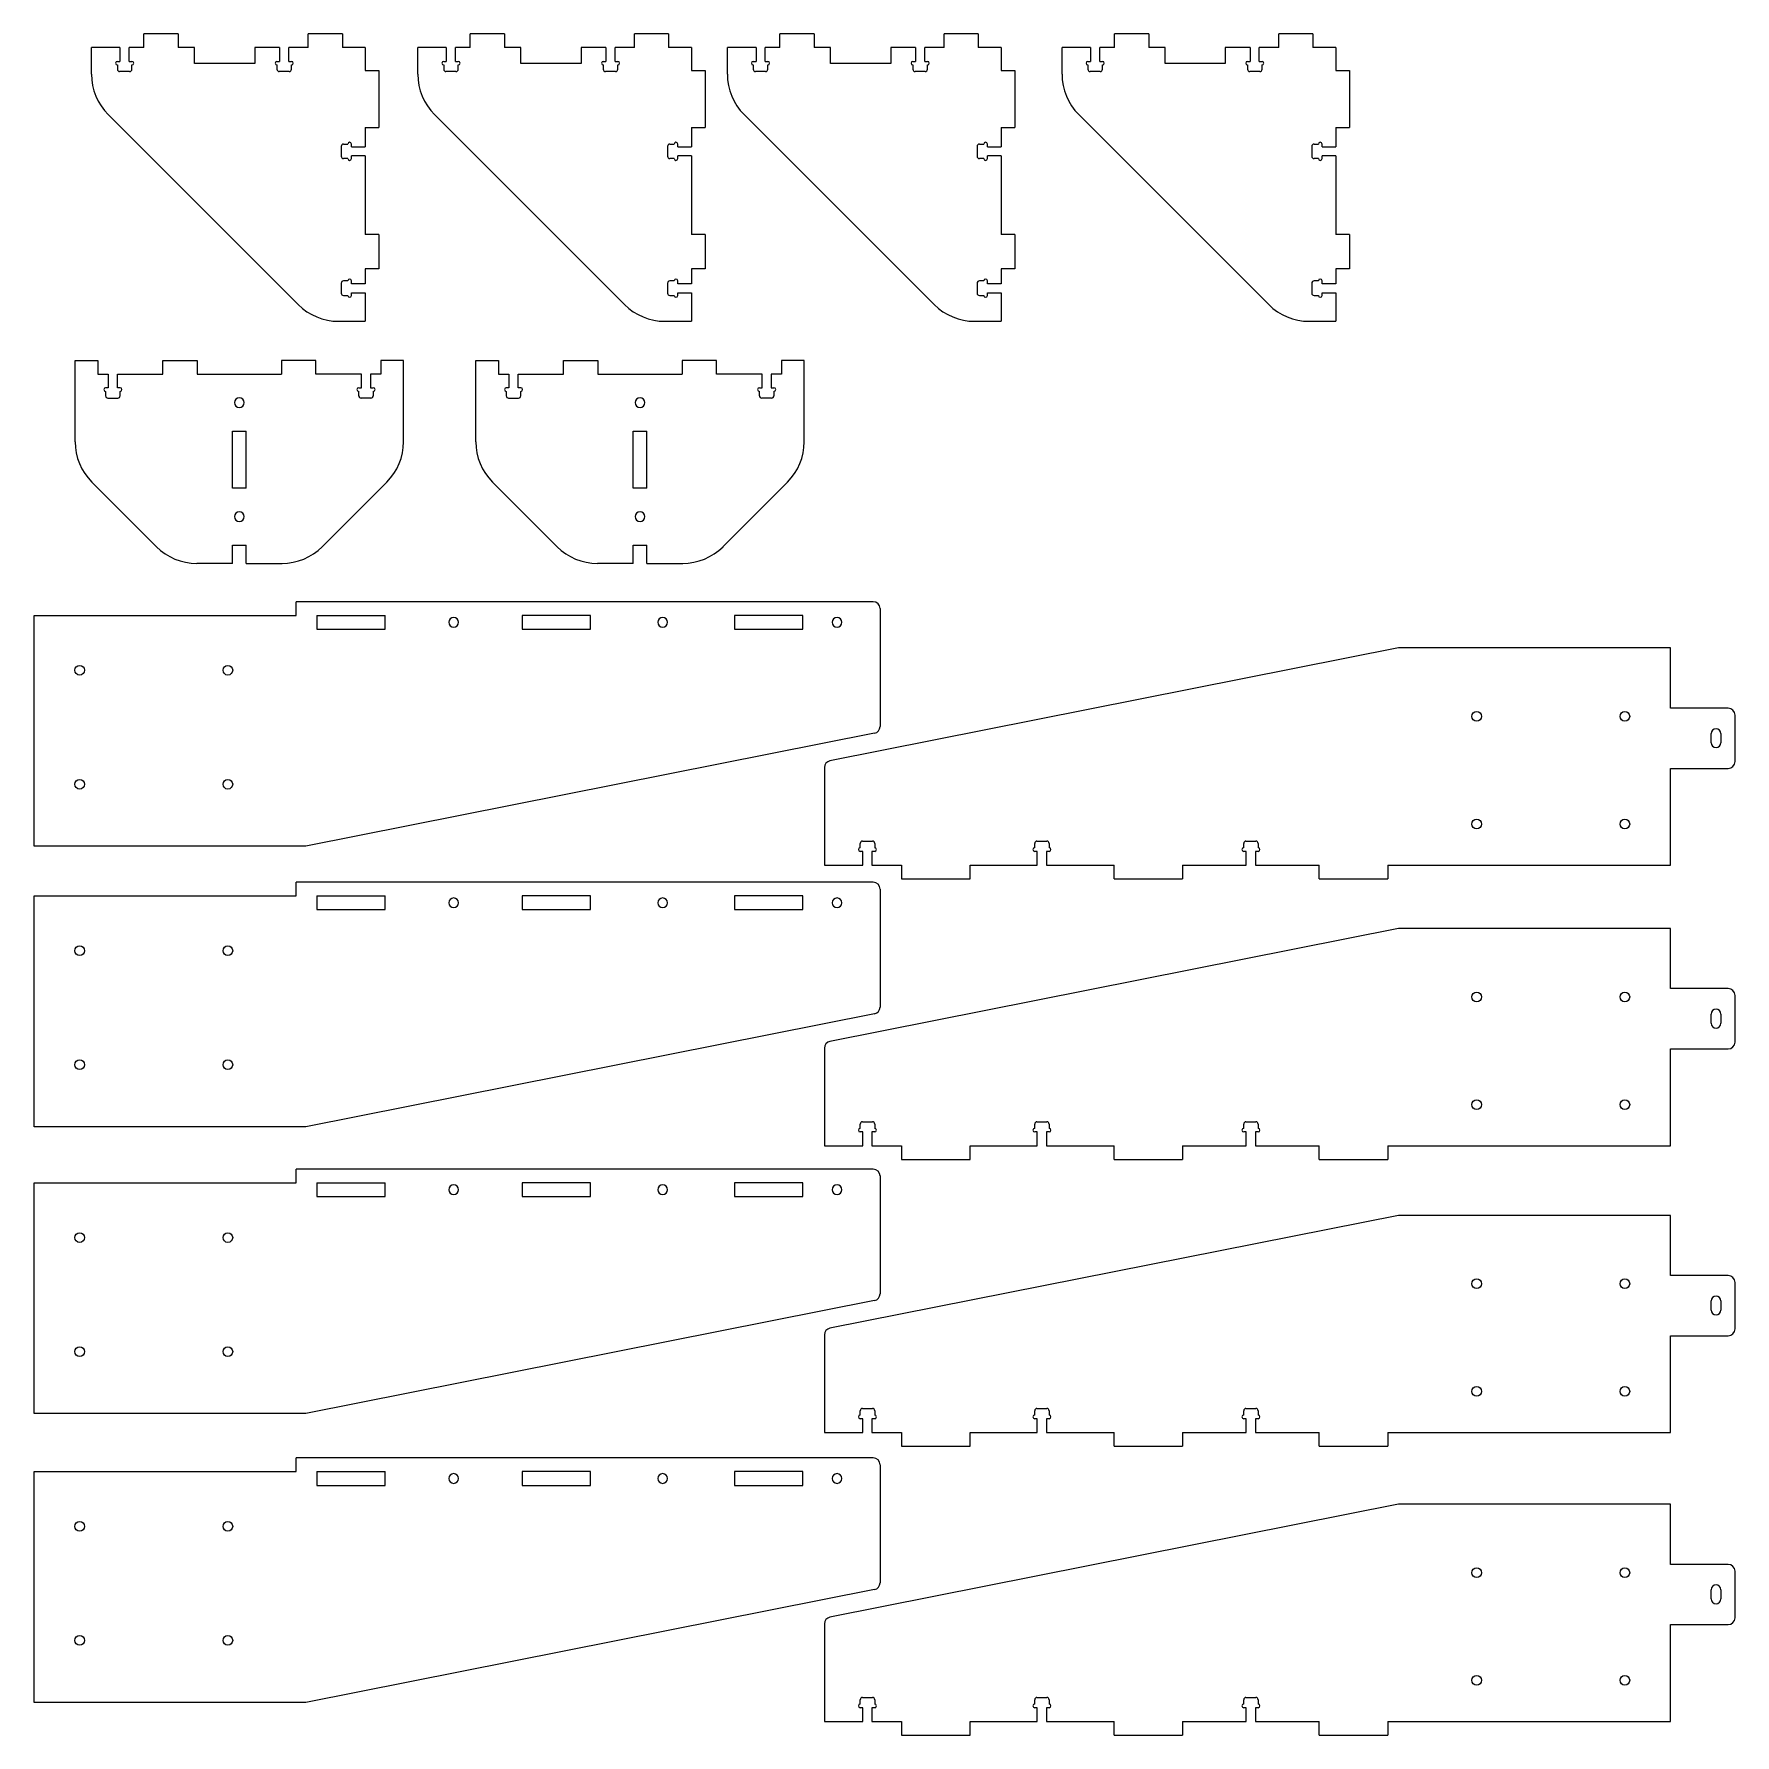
# Model space of a CAD drawing. Header units: millimetres. Extents: x 1651 to 3143, y -1494 to -2.
import ezdxf

# ---------------------------------------------------------------- set-up
doc = ezdxf.new("R2010")
doc.units = ezdxf.units.MM
doc.layers.get('0').update_dxf_attribs({"color": 253, "lineweight": 70, "true_color": 0x8faf8f})

msp = doc.modelspace()

# ---------------------------------------------------------------- linework, layer by layer
at = {"color": 58, "lineweight": -3, "true_color": 0x484805}
for p, q in [((1726.3, -14.4), (1701.3, -14.4)), ((1701.3, -37.7), (1701.3, -14.4)), ((1726.3, -14.4), (1726.3, -26.4)), ((1747.3, -14.4), (1734.3, -14.4)), ((1734.3, -26.4), (1734.3, -14.4)), ((1777.3, -2.4), (1747.3, -2.4)), ((1747.3, -14.4), (1747.3, -2.4)), ((1777.3, -2.4), (1777.3, -14.4)), ((1791.7, -14.4), (1777.3, -14.4)), ((1791.7, -28.4), (1791.7, -14.4)), ((1844.5, -14.4), (1844.5, -28.4)), ((1866.3, -14.4), (1844.5, -14.4)), ((1866.3, -14.4), (1866.3, -26.4)), ((1891.3, -14.4), (1874.3, -14.4)), ((1874.3, -26.4), (1874.3, -14.4)), ((1921.3, -2.4), (1891.3, -2.4)), ((1891.3, -14.4), (1891.3, -2.4)), ((1921.3, -2.4), (1921.3, -14.4)), ((1941.3, -14.4), (1921.3, -14.4)), ((1941.3, -14.4), (1941.3, -34.4)), ((2012.5, -14.4), (1987.5, -14.4)), ((1987.5, -37.7), (1987.5, -14.4)), ((2012.5, -14.4), (2012.5, -26.4)), ((2033.5, -14.4), (2020.5, -14.4)), ((2020.5, -26.4), (2020.5, -14.4)), ((2063.5, -2.4), (2033.5, -2.4)), ((2033.5, -14.4), (2033.5, -2.4)), ((2063.5, -2.4), (2063.5, -14.4)), ((2077.8, -14.4), (2063.5, -14.4)), ((2077.8, -28.4), (2077.8, -14.4)), ((2130.7, -14.4), (2130.7, -28.4)), ((2152.5, -14.4), (2130.7, -14.4)), ((2152.5, -14.4), (2152.5, -26.4)), ((2177.5, -14.4), (2160.5, -14.4)), ((2160.5, -26.4), (2160.5, -14.4)), ((2207.5, -2.4), (2177.5, -2.4)), ((2177.5, -14.4), (2177.5, -2.4)), ((2207.5, -2.4), (2207.5, -14.4)), ((2227.5, -14.4), (2207.5, -14.4)), ((2227.5, -14.4), (2227.5, -34.4)), ((2284.1, -14.4), (2259, -14.4)), ((2259, -37.7), (2259, -14.4)), ((2284.1, -14.4), (2284.1, -26.4)), ((2305, -14.4), (2292.1, -14.4)), ((2292.1, -26.4), (2292.1, -14.4)), ((2335, -2.4), (2305, -2.4)), ((2305, -14.4), (2305, -2.4)), ((2335, -2.4), (2335, -14.4)), ((2349.4, -14.4), (2335, -14.4)), ((2349.4, -28.4), (2349.4, -14.4)), ((2402.2, -14.4), (2402.2, -28.4)), ((2424.1, -14.4), (2402.2, -14.4)), ((2424.1, -14.4), (2424.1, -26.4)), ((2449, -14.4), (2432.1, -14.4)), ((2432.1, -26.4), (2432.1, -14.4)), ((2479, -2.4), (2449, -2.4)), ((2449, -14.4), (2449, -2.4)), ((2479, -2.4), (2479, -14.4)), ((2499, -14.4), (2479, -14.4)), ((2499, -14.4), (2499, -34.4)), ((2577.5, -14.4), (2552.5, -14.4)), ((2552.5, -37.7), (2552.5, -14.4)), ((2577.5, -14.4), (2577.5, -26.4)), ((2598.5, -14.4), (2585.5, -14.4)), ((2585.5, -26.4), (2585.5, -14.4)), ((2628.5, -2.4), (2598.5, -2.4)), ((2598.5, -14.4), (2598.5, -2.4)), ((2628.5, -2.4), (2628.5, -14.4)), ((2642.9, -14.4), (2628.5, -14.4)), ((2642.9, -28.4), (2642.9, -14.4)), ((2695.7, -14.4), (2695.7, -28.4)), ((2717.5, -14.4), (2695.7, -14.4)), ((2717.5, -14.4), (2717.5, -26.4)), ((2742.5, -14.4), (2725.5, -14.4)), ((2725.5, -26.4), (2725.5, -14.4)), ((2772.5, -2.4), (2742.5, -2.4)), ((2742.5, -14.4), (2742.5, -2.4)), ((2772.5, -2.4), (2772.5, -14.4)), ((2792.5, -14.4), (2772.5, -14.4)), ((2792.5, -14.4), (2792.5, -34.4)), ((1724, -26.4), (1726.3, -26.4)), ((1724, -29.6), (1724, -33.4)), ((1734.3, -26.4), (1736.7, -26.4)), ((1736.7, -33.4), (1736.7, -29.6)), ((1844.5, -28.4), (1791.7, -28.4)), ((1864, -26.4), (1866.3, -26.4)), ((1864, -29.6), (1864, -33.4)), ((1874.3, -26.4), (1876.7, -26.4)), ((1876.7, -33.4), (1876.7, -29.6)), ((2010.2, -26.4), (2012.5, -26.4)), ((2010.2, -29.6), (2010.2, -33.4)), ((2020.5, -26.4), (2022.9, -26.4)), ((2022.9, -33.4), (2022.9, -29.6)), ((2130.7, -28.4), (2077.8, -28.4)), ((2150.2, -26.4), (2152.5, -26.4)), ((2150.2, -29.6), (2150.2, -33.4)), ((2160.5, -26.4), (2162.9, -26.4)), ((2162.9, -33.4), (2162.9, -29.6)), ((2281.7, -26.4), (2284.1, -26.4)), ((2281.7, -29.6), (2281.7, -33.4)), ((2292.1, -26.4), (2294.4, -26.4)), ((2294.4, -33.4), (2294.4, -29.6)), ((2402.2, -28.4), (2349.4, -28.4)), ((2421.7, -26.4), (2424.1, -26.4)), ((2421.7, -29.6), (2421.7, -33.4)), ((2432.1, -26.4), (2434.4, -26.4)), ((2434.4, -33.4), (2434.4, -29.6)), ((2575.2, -26.4), (2577.5, -26.4)), ((2575.2, -29.6), (2575.2, -33.4)), ((2585.5, -26.4), (2587.9, -26.4)), ((2587.9, -33.4), (2587.9, -29.6)), ((2695.7, -28.4), (2642.9, -28.4)), ((2715.2, -26.4), (2717.5, -26.4)), ((2715.2, -29.6), (2715.2, -33.4)), ((2725.5, -26.4), (2727.9, -26.4)), ((2727.9, -33.4), (2727.9, -29.6)), ((1734.7, -35.4), (1726, -35.4)), ((1874.7, -35.4), (1866, -35.4)), ((1941.3, -34.4), (1953.3, -34.4)), ((1953.3, -34.4), (1953.3, -84.4)), ((2020.9, -35.4), (2012.2, -35.4)), ((2160.9, -35.4), (2152.2, -35.4)), ((2227.5, -34.4), (2239.5, -34.4)), ((2239.5, -34.4), (2239.5, -84.4)), ((2292.4, -35.4), (2283.7, -35.4)), ((2432.4, -35.4), (2423.7, -35.4)), ((2499, -34.4), (2511, -34.4)), ((2511, -34.4), (2511, -84.4)), ((2585.9, -35.4), (2577.2, -35.4)), ((2725.9, -35.4), (2717.2, -35.4)), ((2792.5, -34.4), (2804.5, -34.4)), ((2804.5, -34.4), (2804.5, -84.4)), ((1882.7, -239.8), (1715.9, -73.1)), ((2168.8, -239.8), (2002.1, -73.1)), ((2440.4, -239.8), (2273.7, -73.1)), ((2733.9, -239.8), (2567.1, -73.1)), ((1941.3, -84.4), (1941.3, -101.4)), ((1941.3, -84.4), (1953.3, -84.4)), ((2227.5, -84.4), (2227.5, -101.4)), ((2227.5, -84.4), (2239.5, -84.4)), ((2499, -84.4), (2499, -101.4)), ((2499, -84.4), (2511, -84.4)), ((2792.5, -84.4), (2792.5, -101.4)), ((2792.5, -84.4), (2804.5, -84.4)), ((1920.3, -101), (1920.3, -109.7)), ((1922.3, -99), (1926.1, -99)), ((1929.3, -101.4), (1929.3, -99)), ((1929.3, -101.4), (1941.3, -101.4)), ((2206.5, -101), (2206.5, -109.7)), ((2208.5, -99), (2212.3, -99)), ((2215.5, -101.4), (2215.5, -99)), ((2215.5, -101.4), (2227.5, -101.4)), ((2478, -101), (2478, -109.7)), ((2480, -99), (2483.8, -99)), ((2487, -101.4), (2487, -99)), ((2487, -101.4), (2499, -101.4)), ((2771.5, -101), (2771.5, -109.7)), ((2773.5, -99), (2777.3, -99)), ((2780.5, -101.4), (2780.5, -99)), ((2780.5, -101.4), (2792.5, -101.4)), ((1926.1, -111.7), (1922.3, -111.7)), ((1941.3, -109.4), (1929.3, -109.4)), ((1929.3, -111.7), (1929.3, -109.4)), ((1941.3, -109.4), (1941.3, -178.4)), ((2212.3, -111.7), (2208.5, -111.7)), ((2227.5, -109.4), (2215.5, -109.4)), ((2215.5, -111.7), (2215.5, -109.4)), ((2227.5, -109.4), (2227.5, -178.4)), ((2483.8, -111.7), (2480, -111.7)), ((2499, -109.4), (2487, -109.4)), ((2487, -111.7), (2487, -109.4)), ((2499, -109.4), (2499, -178.4)), ((2777.3, -111.7), (2773.5, -111.7)), ((2792.5, -109.4), (2780.5, -109.4)), ((2780.5, -111.7), (2780.5, -109.4)), ((2792.5, -109.4), (2792.5, -178.4)), ((1953.3, -178.4), (1941.3, -178.4)), ((1953.3, -178.4), (1953.3, -208.4)), ((2239.5, -178.4), (2227.5, -178.4)), ((2239.5, -178.4), (2239.5, -208.4)), ((2511, -178.4), (2499, -178.4)), ((2511, -178.4), (2511, -208.4)), ((2804.5, -178.4), (2792.5, -178.4)), ((2804.5, -178.4), (2804.5, -208.4)), ((1941.3, -208.4), (1941.3, -221.4)), ((1953.3, -208.4), (1941.3, -208.4)), ((2227.5, -208.4), (2227.5, -221.4)), ((2239.5, -208.4), (2227.5, -208.4)), ((2499, -208.4), (2499, -221.4)), ((2511, -208.4), (2499, -208.4)), ((2792.5, -208.4), (2792.5, -221.4)), ((2804.5, -208.4), (2792.5, -208.4)), ((1920.3, -221), (1920.3, -229.7)), ((1926.1, -219), (1922.3, -219)), ((1929.3, -221.4), (1929.3, -219)), ((1941.3, -221.4), (1929.3, -221.4)), ((2206.5, -221), (2206.5, -229.7)), ((2212.3, -219), (2208.5, -219)), ((2215.5, -221.4), (2215.5, -219)), ((2227.5, -221.4), (2215.5, -221.4)), ((2478, -221), (2478, -229.7)), ((2483.8, -219), (2480, -219)), ((2487, -221.4), (2487, -219)), ((2499, -221.4), (2487, -221.4)), ((2771.5, -221), (2771.5, -229.7)), ((2777.3, -219), (2773.5, -219)), ((2780.5, -221.4), (2780.5, -219)), ((2792.5, -221.4), (2780.5, -221.4)), ((1922.3, -231.7), (1926.1, -231.7)), ((1929.3, -229.4), (1941.3, -229.4)), ((1929.3, -231.7), (1929.3, -229.4)), ((1941.3, -229.4), (1941.3, -254.4)), ((2208.5, -231.7), (2212.3, -231.7)), ((2215.5, -229.4), (2227.5, -229.4)), ((2215.5, -231.7), (2215.5, -229.4)), ((2227.5, -229.4), (2227.5, -254.4)), ((2480, -231.7), (2483.8, -231.7)), ((2487, -229.4), (2499, -229.4)), ((2487, -231.7), (2487, -229.4)), ((2499, -229.4), (2499, -254.4)), ((2773.5, -231.7), (2777.3, -231.7)), ((2780.5, -229.4), (2792.5, -229.4)), ((2780.5, -231.7), (2780.5, -229.4)), ((2792.5, -229.4), (2792.5, -254.4)), ((1918, -254.4), (1941.3, -254.4)), ((2204.2, -254.4), (2227.5, -254.4)), ((2475.8, -254.4), (2499, -254.4)), ((2769.2, -254.4), (2792.5, -254.4)), ((1687, -360.1), (1687, -288.7)), ((1687, -288.7), (1707, -288.7)), ((1707, -288.7), (1707, -300.7)), ((1764, -288.7), (1794, -288.7)), ((1764, -300.7), (1764, -288.7)), ((1794, -288.7), (1794, -300.7)), ((1868, -288.7), (1868, -300.7)), ((1898, -288.7), (1868, -288.7)), ((1898, -300.7), (1898, -288.7)), ((1955, -288.7), (1955, -300.7)), ((1975, -288.7), (1955, -288.7)), ((1975, -360.1), (1975, -288.7)), ((2038.4, -360.1), (2038.4, -288.7)), ((2038.4, -288.7), (2058.4, -288.7)), ((2058.4, -288.7), (2058.4, -300.7)), ((2115.4, -288.7), (2145.4, -288.7)), ((2115.4, -300.7), (2115.4, -288.7)), ((2145.4, -288.7), (2145.4, -300.7)), ((2219.4, -288.7), (2219.4, -300.7)), ((2249.4, -288.7), (2219.4, -288.7)), ((2249.4, -300.7), (2249.4, -288.7)), ((2306.4, -288.7), (2306.4, -300.7)), ((2326.4, -288.7), (2306.4, -288.7)), ((2326.4, -360.1), (2326.4, -288.7)), ((1707, -300.7), (1716, -300.7)), ((1716, -312.7), (1713.7, -312.7)), ((1716, -300.7), (1716, -312.7)), ((1724, -300.7), (1764, -300.7)), ((1724, -312.7), (1724, -300.7)), ((1726.4, -312.7), (1724, -312.7)), ((1794, -300.7), (1868, -300.7)), ((1938, -300.7), (1898, -300.7)), ((1935.7, -312.7), (1938, -312.7)), ((1938, -312.7), (1938, -300.7)), ((1955, -300.7), (1946, -300.7)), ((1946, -300.7), (1946, -312.7)), ((1946, -312.7), (1948.4, -312.7)), ((2058.4, -300.7), (2067.4, -300.7)), ((2067.4, -312.7), (2065.1, -312.7)), ((2067.4, -300.7), (2067.4, -312.7)), ((2075.4, -300.7), (2115.4, -300.7)), ((2075.4, -312.7), (2075.4, -300.7)), ((2077.8, -312.7), (2075.4, -312.7)), ((2145.4, -300.7), (2219.4, -300.7)), ((2289.4, -300.7), (2249.4, -300.7)), ((2287.1, -312.7), (2289.4, -312.7)), ((2289.4, -312.7), (2289.4, -300.7)), ((2306.4, -300.7), (2297.4, -300.7)), ((2297.4, -300.7), (2297.4, -312.7)), ((2297.4, -312.7), (2299.8, -312.7)), ((1713.7, -315.9), (1713.7, -319.7)), ((1715.7, -321.7), (1724.4, -321.7)), ((1726.4, -319.7), (1726.4, -315.9)), ((1935.7, -319.7), (1935.7, -315.9)), ((1946.4, -321.7), (1937.7, -321.7)), ((1948.4, -315.9), (1948.4, -319.7)), ((2065.1, -315.9), (2065.1, -319.7)), ((2067.1, -321.7), (2075.8, -321.7)), ((2077.8, -319.7), (2077.8, -315.9)), ((2287.1, -319.7), (2287.1, -315.9)), ((2297.8, -321.7), (2289.1, -321.7)), ((2299.8, -315.9), (2299.8, -319.7)), ((1825, -400.7), (1825, -350.7)), ((1825, -350.7), (1837, -350.7)), ((1837, -400.7), (1837, -350.7)), ((2176.4, -400.7), (2176.4, -350.7)), ((2176.4, -350.7), (2188.4, -350.7)), ((2188.4, -400.7), (2188.4, -350.7)), ((1758.3, -452.1), (1701.6, -395.4)), ((1837, -400.7), (1825, -400.7)), ((1903.7, -452.1), (1960.4, -395.4)), ((2109.7, -452.1), (2053, -395.4)), ((2188.4, -400.7), (2176.4, -400.7)), ((2255.1, -452.1), (2311.8, -395.4)), ((1825, -466.7), (1825, -450.7)), ((1825, -450.7), (1837, -450.7)), ((1837, -466.7), (1837, -450.7)), ((2176.4, -466.7), (2176.4, -450.7)), ((2176.4, -450.7), (2188.4, -450.7)), ((2188.4, -466.7), (2188.4, -450.7)), ((1825, -466.7), (1793.6, -466.7)), ((1837, -466.7), (1868.4, -466.7)), ((2176.4, -466.7), (2145, -466.7)), ((2188.4, -466.7), (2219.8, -466.7)), ((2386.9, -500.4), (1880.9, -500.4)), ((1880.9, -512.4), (1880.9, -500.4)), ((2392.9, -506.4), (2392.9, -609.8)), ((1650.9, -512.4), (1880.9, -512.4)), ((1650.9, -714.8), (1650.9, -512.4)), ((1898.9, -512.4), (1898.9, -524.4)), ((1898.9, -512.4), (1958.9, -512.4)), ((1958.9, -524.4), (1958.9, -512.4)), ((2078.9, -512.4), (2078.9, -524.4)), ((2138.9, -512.4), (2078.9, -512.4)), ((2138.9, -524.4), (2138.9, -512.4)), ((2265.2, -512.4), (2265.2, -524.4)), ((2325.2, -512.4), (2265.2, -512.4)), ((2325.2, -524.4), (2325.2, -512.4)), ((1898.9, -524.4), (1958.9, -524.4)), ((2078.9, -524.4), (2138.9, -524.4)), ((2265.2, -524.4), (2325.2, -524.4)), ((2847.6, -540.9), (2348.9, -640)), ((3086.1, -540.9), (2847.6, -540.9)), ((3086.1, -593.7), (3086.1, -540.9)), ((3136.7, -593.7), (3086.1, -593.7)), ((3142.7, -640.5), (3142.7, -599.7)), ((2388.1, -615.7), (1889.4, -714.8)), ((3121.9, -624), (3121.9, -616)), ((3130.4, -616), (3130.4, -624)), ((2344.1, -645.8), (2344.1, -731.3)), ((3086.1, -731.3), (3086.1, -646.5)), ((3086.1, -646.5), (3136.7, -646.5)), ((1889.4, -714.8), (1650.9, -714.8)), ((2375.5, -716.1), (2375.5, -712.3)), ((2377.5, -710.3), (2386.2, -710.3)), ((2388.2, -712.3), (2388.2, -716.1)), ((2528.5, -716.1), (2528.5, -712.3)), ((2530.5, -710.3), (2539.2, -710.3)), ((2541.2, -712.3), (2541.2, -716.1)), ((2711.8, -716.1), (2711.8, -712.3)), ((2713.8, -710.3), (2722.5, -710.3)), ((2724.5, -712.3), (2724.5, -716.1)), ((2377.8, -719.3), (2375.5, -719.3)), ((2377.8, -731.3), (2377.8, -719.3)), ((2388.2, -719.3), (2385.8, -719.3)), ((2385.8, -719.3), (2385.8, -731.3)), ((2530.8, -719.3), (2528.5, -719.3)), ((2530.8, -731.3), (2530.8, -719.3)), ((2541.2, -719.3), (2538.8, -719.3)), ((2538.8, -719.3), (2538.8, -731.3)), ((2714.1, -719.3), (2711.8, -719.3)), ((2714.1, -731.3), (2714.1, -719.3)), ((2724.5, -719.3), (2722.1, -719.3)), ((2722.1, -719.3), (2722.1, -731.3)), ((2344.1, -731.3), (2377.8, -731.3)), ((2385.8, -731.3), (2411.8, -731.3)), ((2411.8, -731.3), (2411.8, -743.3)), ((2411.8, -743.3), (2471.8, -743.3)), ((2471.8, -743.3), (2471.8, -731.3)), ((2471.8, -731.3), (2530.8, -731.3)), ((2538.8, -731.3), (2598.1, -731.3)), ((2598.1, -743.3), (2598.1, -731.3)), ((2598.1, -743.3), (2658.1, -743.3)), ((2658.1, -731.3), (2714.1, -731.3)), ((2658.1, -731.3), (2658.1, -743.3)), ((2722.1, -731.3), (2778.1, -731.3)), ((2778.1, -743.3), (2778.1, -731.3)), ((2778.1, -743.3), (2838.1, -743.3)), ((2838.1, -731.3), (2838.1, -743.3)), ((2838.1, -731.3), (3086.1, -731.3)), ((1650.9, -758.4), (1880.9, -758.4)), ((1650.9, -960.8), (1650.9, -758.4)), ((2386.9, -746.4), (1880.9, -746.4)), ((1880.9, -758.4), (1880.9, -746.4)), ((1898.9, -758.4), (1898.9, -770.4)), ((1898.9, -758.4), (1958.9, -758.4)), ((1958.9, -770.4), (1958.9, -758.4)), ((2078.9, -758.4), (2078.9, -770.4)), ((2138.9, -758.4), (2078.9, -758.4)), ((2138.9, -770.4), (2138.9, -758.4)), ((2265.2, -758.4), (2265.2, -770.4)), ((2325.2, -758.4), (2265.2, -758.4)), ((2325.2, -770.4), (2325.2, -758.4)), ((2392.9, -752.4), (2392.9, -855.9)), ((1898.9, -770.4), (1958.9, -770.4)), ((2078.9, -770.4), (2138.9, -770.4)), ((2265.2, -770.4), (2325.2, -770.4)), ((2847.6, -787), (2348.9, -886)), ((3086.1, -787), (2847.6, -787)), ((3086.1, -839.7), (3086.1, -787)), ((3136.7, -839.7), (3086.1, -839.7)), ((3142.7, -886.6), (3142.7, -845.7)), ((2388.1, -861.8), (1889.4, -960.8)), ((3121.9, -870), (3121.9, -862)), ((3130.4, -862), (3130.4, -870)), ((2344.1, -891.9), (2344.1, -977.4)), ((3086.1, -977.4), (3086.1, -892.6)), ((3086.1, -892.6), (3136.7, -892.6)), ((1889.4, -960.8), (1650.9, -960.8)), ((2375.5, -962.2), (2375.5, -958.4)), ((2377.8, -965.4), (2375.5, -965.4)), ((2377.5, -956.4), (2386.2, -956.4)), ((2377.8, -977.4), (2377.8, -965.4)), ((2388.2, -965.4), (2385.8, -965.4)), ((2385.8, -965.4), (2385.8, -977.4)), ((2388.2, -958.4), (2388.2, -962.2)), ((2528.5, -962.2), (2528.5, -958.4)), ((2530.8, -965.4), (2528.5, -965.4)), ((2530.5, -956.4), (2539.2, -956.4)), ((2530.8, -977.4), (2530.8, -965.4)), ((2541.2, -965.4), (2538.8, -965.4)), ((2538.8, -965.4), (2538.8, -977.4)), ((2541.2, -958.4), (2541.2, -962.2)), ((2711.8, -962.2), (2711.8, -958.4)), ((2714.1, -965.4), (2711.8, -965.4)), ((2713.8, -956.4), (2722.5, -956.4)), ((2714.1, -977.4), (2714.1, -965.4)), ((2724.5, -965.4), (2722.1, -965.4)), ((2722.1, -965.4), (2722.1, -977.4)), ((2724.5, -958.4), (2724.5, -962.2)), ((2344.1, -977.4), (2377.8, -977.4)), ((2385.8, -977.4), (2411.8, -977.4)), ((2411.8, -977.4), (2411.8, -989.4)), ((2471.8, -989.4), (2471.8, -977.4)), ((2471.8, -977.4), (2530.8, -977.4)), ((2538.8, -977.4), (2598.1, -977.4)), ((2598.1, -989.4), (2598.1, -977.4)), ((2658.1, -977.4), (2714.1, -977.4)), ((2658.1, -977.4), (2658.1, -989.4)), ((2722.1, -977.4), (2778.1, -977.4)), ((2778.1, -989.4), (2778.1, -977.4)), ((2838.1, -977.4), (2838.1, -989.4)), ((2838.1, -977.4), (3086.1, -977.4)), ((2386.9, -998), (1880.9, -998)), ((1880.9, -1010), (1880.9, -998)), ((2411.8, -989.4), (2471.8, -989.4)), ((2598.1, -989.4), (2658.1, -989.4)), ((2778.1, -989.4), (2838.1, -989.4)), ((1650.9, -1010), (1880.9, -1010)), ((1650.9, -1212.4), (1650.9, -1010)), ((1898.9, -1010), (1898.9, -1022)), ((1898.9, -1010), (1958.9, -1010)), ((1958.9, -1022), (1958.9, -1010)), ((2078.9, -1010), (2078.9, -1022)), ((2138.9, -1010), (2078.9, -1010)), ((2138.9, -1022), (2138.9, -1010)), ((2265.2, -1010), (2265.2, -1022)), ((2325.2, -1010), (2265.2, -1010)), ((2325.2, -1022), (2325.2, -1010)), ((2392.9, -1004), (2392.9, -1107.4)), ((1898.9, -1022), (1958.9, -1022)), ((2078.9, -1022), (2138.9, -1022)), ((2265.2, -1022), (2325.2, -1022)), ((2847.6, -1038.5), (2348.9, -1137.5)), ((3086.1, -1038.5), (2847.6, -1038.5)), ((3086.1, -1091.3), (3086.1, -1038.5)), ((3136.7, -1091.3), (3086.1, -1091.3)), ((3142.7, -1138.1), (3142.7, -1097.3)), ((2388.1, -1113.3), (1889.4, -1212.4)), ((3121.9, -1121.6), (3121.9, -1113.6)), ((3130.4, -1113.6), (3130.4, -1121.6)), ((2344.1, -1143.4), (2344.1, -1228.9)), ((3086.1, -1228.9), (3086.1, -1144.1)), ((3086.1, -1144.1), (3136.7, -1144.1)), ((2377.5, -1207.9), (2386.2, -1207.9)), ((2530.5, -1207.9), (2539.2, -1207.9)), ((2713.8, -1207.9), (2722.5, -1207.9)), ((1889.4, -1212.4), (1650.9, -1212.4)), ((2375.5, -1213.7), (2375.5, -1209.9)), ((2377.8, -1216.9), (2375.5, -1216.9)), ((2377.8, -1228.9), (2377.8, -1216.9)), ((2388.2, -1216.9), (2385.8, -1216.9)), ((2385.8, -1216.9), (2385.8, -1228.9)), ((2388.2, -1209.9), (2388.2, -1213.7)), ((2528.5, -1213.7), (2528.5, -1209.9)), ((2530.8, -1216.9), (2528.5, -1216.9)), ((2530.8, -1228.9), (2530.8, -1216.9)), ((2541.2, -1216.9), (2538.8, -1216.9)), ((2538.8, -1216.9), (2538.8, -1228.9)), ((2541.2, -1209.9), (2541.2, -1213.7)), ((2711.8, -1213.7), (2711.8, -1209.9)), ((2714.1, -1216.9), (2711.8, -1216.9)), ((2714.1, -1228.9), (2714.1, -1216.9)), ((2724.5, -1216.9), (2722.1, -1216.9)), ((2722.1, -1216.9), (2722.1, -1228.9)), ((2724.5, -1209.9), (2724.5, -1213.7)), ((2344.1, -1228.9), (2377.8, -1228.9)), ((2385.8, -1228.9), (2411.8, -1228.9)), ((2411.8, -1228.9), (2411.8, -1240.9)), ((2471.8, -1240.9), (2471.8, -1228.9)), ((2471.8, -1228.9), (2530.8, -1228.9)), ((2538.8, -1228.9), (2598.1, -1228.9)), ((2598.1, -1240.9), (2598.1, -1228.9)), ((2658.1, -1228.9), (2714.1, -1228.9)), ((2658.1, -1228.9), (2658.1, -1240.9)), ((2722.1, -1228.9), (2778.1, -1228.9)), ((2778.1, -1240.9), (2778.1, -1228.9)), ((2838.1, -1228.9), (2838.1, -1240.9)), ((2838.1, -1228.9), (3086.1, -1228.9)), ((2386.9, -1251.3), (1880.9, -1251.3)), ((1880.9, -1263.3), (1880.9, -1251.3)), ((2411.8, -1240.9), (2471.8, -1240.9)), ((2598.1, -1240.9), (2658.1, -1240.9)), ((2778.1, -1240.9), (2838.1, -1240.9)), ((1650.9, -1263.3), (1880.9, -1263.3)), ((1650.9, -1465.7), (1650.9, -1263.3)), ((1898.9, -1263.3), (1898.9, -1275.3)), ((1898.9, -1263.3), (1958.9, -1263.3)), ((1958.9, -1275.3), (1958.9, -1263.3)), ((2078.9, -1263.3), (2078.9, -1275.3)), ((2138.9, -1263.3), (2078.9, -1263.3)), ((2138.9, -1275.3), (2138.9, -1263.3)), ((2265.2, -1263.3), (2265.2, -1275.3)), ((2325.2, -1263.3), (2265.2, -1263.3)), ((2325.2, -1275.3), (2325.2, -1263.3)), ((2392.9, -1257.3), (2392.9, -1360.8)), ((1898.9, -1275.3), (1958.9, -1275.3)), ((2078.9, -1275.3), (2138.9, -1275.3)), ((2265.2, -1275.3), (2325.2, -1275.3)), ((2847.6, -1291.9), (2348.9, -1390.9)), ((3086.1, -1291.9), (2847.6, -1291.9)), ((3086.1, -1344.6), (3086.1, -1291.9)), ((3136.7, -1344.6), (3086.1, -1344.6)), ((3142.7, -1391.4), (3142.7, -1350.6)), ((2388.1, -1366.7), (1889.4, -1465.7)), ((3121.9, -1374.9), (3121.9, -1366.9)), ((3130.4, -1366.9), (3130.4, -1374.9)), ((2344.1, -1396.8), (2344.1, -1482.3)), ((3086.1, -1482.3), (3086.1, -1397.4)), ((3086.1, -1397.4), (3136.7, -1397.4)), ((2377.5, -1461.3), (2386.2, -1461.3)), ((2530.5, -1461.3), (2539.2, -1461.3)), ((2713.8, -1461.3), (2722.5, -1461.3)), ((1889.4, -1465.7), (1650.9, -1465.7)), ((2375.5, -1467.1), (2375.5, -1463.3)), ((2377.8, -1470.3), (2375.5, -1470.3)), ((2377.8, -1482.3), (2377.8, -1470.3)), ((2388.2, -1470.3), (2385.8, -1470.3)), ((2385.8, -1470.3), (2385.8, -1482.3)), ((2388.2, -1463.3), (2388.2, -1467.1)), ((2528.5, -1467.1), (2528.5, -1463.3)), ((2530.8, -1470.3), (2528.5, -1470.3)), ((2530.8, -1482.3), (2530.8, -1470.3)), ((2541.2, -1470.3), (2538.8, -1470.3)), ((2538.8, -1470.3), (2538.8, -1482.3)), ((2541.2, -1463.3), (2541.2, -1467.1)), ((2711.8, -1467.1), (2711.8, -1463.3)), ((2714.1, -1470.3), (2711.8, -1470.3)), ((2714.1, -1482.3), (2714.1, -1470.3)), ((2724.5, -1470.3), (2722.1, -1470.3)), ((2722.1, -1470.3), (2722.1, -1482.3)), ((2724.5, -1463.3), (2724.5, -1467.1)), ((2344.1, -1482.3), (2377.8, -1482.3)), ((2385.8, -1482.3), (2411.8, -1482.3)), ((2411.8, -1482.3), (2411.8, -1494.3)), ((2471.8, -1494.3), (2471.8, -1482.3)), ((2471.8, -1482.3), (2530.8, -1482.3)), ((2538.8, -1482.3), (2598.1, -1482.3)), ((2598.1, -1494.3), (2598.1, -1482.3)), ((2658.1, -1482.3), (2714.1, -1482.3)), ((2658.1, -1482.3), (2658.1, -1494.3)), ((2722.1, -1482.3), (2778.1, -1482.3)), ((2778.1, -1494.3), (2778.1, -1482.3)), ((2838.1, -1482.3), (2838.1, -1494.3)), ((2838.1, -1482.3), (3086.1, -1482.3)), ((2411.8, -1494.3), (2471.8, -1494.3)), ((2598.1, -1494.3), (2658.1, -1494.3)), ((2778.1, -1494.3), (2838.1, -1494.3))]:
    msp.add_line(p, q, dxfattribs=at)
at = {"color": 58, "lineweight": -3, "true_color": 0x484805, "extrusion": (-5.08555e-15, -2.77556e-16, -1)}
for centre in [(-1831, -325.7), (-2182.4, -325.7), (-1831, -425.7), (-2182.4, -425.7)]:
    msp.add_circle(centre, 4.25, dxfattribs=at)
at = {"color": 58, "lineweight": -3, "true_color": 0x484805, "extrusion": (-5.09424e-15, -7.93531e-16, -1)}
for centre in [(-2018.9, -518.4), (-2202.2, -518.4), (-2355.2, -518.4), (-2018.9, -764.4), (-2202.2, -764.4), (-2355.2, -764.4), (-2018.9, -1016), (-2202.2, -1016), (-2355.2, -1016), (-2018.9, -1269.3), (-2202.2, -1269.3), (-2355.2, -1269.3)]:
    msp.add_circle(centre, 4.25, dxfattribs=at)
at = {"color": 58, "lineweight": -3, "true_color": 0x484805}
for centre in [(1690.9, -560.4), (1820.9, -560.4), (2916.1, -600.9), (3046.1, -600.9), (1690.9, -660.4), (1820.9, -660.4), (2916.1, -695.3), (3046.1, -695.3), (1690.9, -806.4), (1820.9, -806.4), (2916.1, -847), (3046.1, -847), (1690.9, -906.4), (1820.9, -906.4), (2916.1, -941.4), (3046.1, -941.4), (1690.9, -1058), (1820.9, -1058), (2916.1, -1098.5), (3046.1, -1098.5), (1690.9, -1158), (1820.9, -1158), (2916.1, -1192.9), (3046.1, -1192.9), (1690.9, -1311.3), (1820.9, -1311.3), (2916.1, -1351.9), (3046.1, -1351.9), (1690.9, -1411.3), (1820.9, -1411.3), (2916.1, -1446.3), (3046.1, -1446.3)]:
    msp.add_circle(centre, 4.25, dxfattribs=at)
for centre, radius, start, end in [((1724, -28), 1.6, 90, 270), ((1736.7, -28), 1.6, 270, 90), ((1864, -28), 1.6, 90, 270), ((1876.7, -28), 1.6, 270, 90), ((2010.2, -28), 1.6, 90, 270), ((2022.9, -28), 1.6, 270, 90), ((2150.2, -28), 1.6, 90, 270), ((2162.9, -28), 1.6, 270, 90), ((2281.7, -28), 1.6, 90, 270), ((2294.4, -28), 1.6, 270, 90), ((2421.7, -28), 1.6, 90, 270), ((2434.4, -28), 1.6, 270, 90), ((2575.2, -28), 1.6, 90, 270), ((2587.9, -28), 1.6, 270, 90), ((2715.2, -28), 1.6, 90, 270), ((2727.9, -28), 1.6, 270, 90), ((1751.3, -37.7), 50, 180, 225), ((1726, -33.4), 2, 180, 270), ((1734.7, -33.4), 2, 270, 0), ((1866, -33.4), 2, 180, 270), ((1874.7, -33.4), 2, 270, 0), ((2037.5, -37.7), 50, 180, 225), ((2012.2, -33.4), 2, 180, 270), ((2020.9, -33.4), 2, 270, 0), ((2152.2, -33.4), 2, 180, 270), ((2160.9, -33.4), 2, 270, 0), ((2309, -37.7), 50, 180, 225), ((2283.7, -33.4), 2, 180, 270), ((2292.4, -33.4), 2, 270, 0), ((2423.7, -33.4), 2, 180, 270), ((2432.4, -33.4), 2, 270, 0), ((2602.5, -37.7), 50, 180, 225), ((2577.2, -33.4), 2, 180, 270), ((2585.9, -33.4), 2, 270, 0), ((2717.2, -33.4), 2, 180, 270), ((2725.9, -33.4), 2, 270, 0), ((1922.3, -101), 2, 90, 180), ((1927.7, -99), 1.6, 0, 180), ((2208.5, -101), 2, 90, 180), ((2213.9, -99), 1.6, 0, 180), ((2480, -101), 2, 90, 180), ((2485.4, -99), 1.6, 0, 180), ((2773.5, -101), 2, 90, 180), ((2778.9, -99), 1.6, 0, 180), ((1922.3, -109.7), 2, 180, 270), ((1927.7, -111.7), 1.6, 180, 360), ((2208.5, -109.7), 2, 180, 270), ((2213.9, -111.7), 1.6, 180, 360), ((2480, -109.7), 2, 180, 270), ((2485.4, -111.7), 1.6, 180, 360), ((2773.5, -109.7), 2, 180, 270), ((2778.9, -111.7), 1.6, 180, 360), ((1922.3, -221), 2, 90, 180), ((1927.7, -219), 1.6, 0, 180), ((2208.5, -221), 2, 90, 180), ((2213.9, -219), 1.6, 0, 180), ((2480, -221), 2, 90, 180), ((2485.4, -219), 1.6, 0, 180), ((2773.5, -221), 2, 90, 180), ((2778.9, -219), 1.6, 0, 180), ((1922.3, -229.7), 2, 180, 270), ((1927.7, -231.7), 1.6, 180, 360), ((2208.5, -229.7), 2, 180, 270), ((2213.9, -231.7), 1.6, 180, 360), ((2480, -229.7), 2, 180, 270), ((2485.4, -231.7), 1.6, 180, 360), ((2773.5, -229.7), 2, 180, 270), ((2778.9, -231.7), 1.6, 180, 360), ((1918, -204.4), 50, 225, 270), ((2204.2, -204.4), 50, 225, 270), ((2475.8, -204.4), 50, 225, 270), ((2769.2, -204.4), 50, 225, 270), ((1713.7, -314.3), 1.6, 90, 270), ((1726.4, -314.3), 1.6, 270, 90), ((1935.7, -314.3), 1.6, 90, 270), ((1948.4, -314.3), 1.6, 270, 90), ((2065.1, -314.3), 1.6, 90, 270), ((2077.8, -314.3), 1.6, 270, 90), ((2287.1, -314.3), 1.6, 90, 270), ((2299.8, -314.3), 1.6, 270, 90), ((1715.7, -319.7), 2, 180, 270), ((1724.4, -319.7), 2, 270, 0), ((1937.7, -319.7), 2, 180, 270), ((1946.4, -319.7), 2, 270, 0), ((2067.1, -319.7), 2, 180, 270), ((2075.8, -319.7), 2, 270, 0), ((2289.1, -319.7), 2, 180, 270), ((2297.8, -319.7), 2, 270, 0), ((1737, -360.1), 50, 180, 225), ((1925, -360.1), 50, 315, 0), ((2088.4, -360.1), 50, 180, 225), ((2276.4, -360.1), 50, 315, 0), ((1793.6, -416.7), 50, 225, 270), ((1868.4, -416.7), 50, 270, 315), ((2145, -416.7), 50, 225, 270), ((2219.8, -416.7), 50, 270, 315), ((2386.9, -506.4), 6, 360, 90), ((3136.7, -599.7), 6, 360, 90), ((2386.9, -609.8), 6, 281.2339, 0), ((3126.1, -616), 4.25, 0, 180), ((3126.1, -624), 4.25, 180, 0), ((2350.1, -645.8), 6, 101.2339, 180), ((3136.7, -640.5), 6, 270, 360), ((2377.5, -712.3), 2, 90, 180), ((2386.2, -712.3), 2, 360, 90), ((2530.5, -712.3), 2, 90, 180), ((2539.2, -712.3), 2, 360, 90), ((2713.8, -712.3), 2, 90, 180), ((2722.5, -712.3), 2, 360, 90), ((2375.5, -717.7), 1.6, 90, 270), ((2388.2, -717.7), 1.6, 270, 90), ((2528.5, -717.7), 1.6, 90, 270), ((2541.2, -717.7), 1.6, 270, 90), ((2711.8, -717.7), 1.6, 90, 270), ((2724.5, -717.7), 1.6, 270, 90), ((2386.9, -752.4), 6, 360, 90), ((3136.7, -845.7), 6, 360, 90), ((2386.9, -855.9), 6, 281.2339, 0), ((3126.1, -862), 4.25, 0, 180), ((3126.1, -870), 4.25, 180, 0), ((2350.1, -891.9), 6, 101.2339, 180), ((3136.7, -886.6), 6, 270, 360), ((2375.5, -963.8), 1.6, 90, 270), ((2377.5, -958.4), 2, 90, 180), ((2386.2, -958.4), 2, 360, 90), ((2388.2, -963.8), 1.6, 270, 90), ((2528.5, -963.8), 1.6, 90, 270), ((2530.5, -958.4), 2, 90, 180), ((2539.2, -958.4), 2, 360, 90), ((2541.2, -963.8), 1.6, 270, 90), ((2711.8, -963.8), 1.6, 90, 270), ((2713.8, -958.4), 2, 90, 180), ((2722.5, -958.4), 2, 360, 90), ((2724.5, -963.8), 1.6, 270, 90), ((2386.9, -1004), 6, 360, 90), ((3136.7, -1097.3), 6, 360, 90), ((2386.9, -1107.4), 6, 281.2339, 0), ((3126.1, -1113.6), 4.25, 0, 180), ((3126.1, -1121.6), 4.25, 180, 0), ((2350.1, -1143.4), 6, 101.2339, 180), ((3136.7, -1138.1), 6, 270, 360), ((2377.5, -1209.9), 2, 90, 180), ((2386.2, -1209.9), 2, 360, 90), ((2530.5, -1209.9), 2, 90, 180), ((2539.2, -1209.9), 2, 360, 90), ((2713.8, -1209.9), 2, 90, 180), ((2722.5, -1209.9), 2, 360, 90), ((2375.5, -1215.3), 1.6, 90, 270), ((2388.2, -1215.3), 1.6, 270, 90), ((2528.5, -1215.3), 1.6, 90, 270), ((2541.2, -1215.3), 1.6, 270, 90), ((2711.8, -1215.3), 1.6, 90, 270), ((2724.5, -1215.3), 1.6, 270, 90), ((2386.9, -1257.3), 6, 360, 90), ((3136.7, -1350.6), 6, 360, 90), ((2386.9, -1360.8), 6, 281.2339, 0), ((3126.1, -1366.9), 4.25, 0, 180), ((3126.1, -1374.9), 4.25, 180, 0), ((2350.1, -1396.8), 6, 101.2339, 180), ((3136.7, -1391.4), 6, 270, 360), ((2377.5, -1463.3), 2, 90, 180), ((2386.2, -1463.3), 2, 360, 90), ((2530.5, -1463.3), 2, 90, 180), ((2539.2, -1463.3), 2, 360, 90), ((2713.8, -1463.3), 2, 90, 180), ((2722.5, -1463.3), 2, 360, 90), ((2375.5, -1468.7), 1.6, 90, 270), ((2388.2, -1468.7), 1.6, 270, 90), ((2528.5, -1468.7), 1.6, 90, 270), ((2541.2, -1468.7), 1.6, 270, 90), ((2711.8, -1468.7), 1.6, 90, 270), ((2724.5, -1468.7), 1.6, 270, 90)]:
    msp.add_arc(centre, radius, start, end, dxfattribs=at)

doc.saveas('drawing.dxf')
